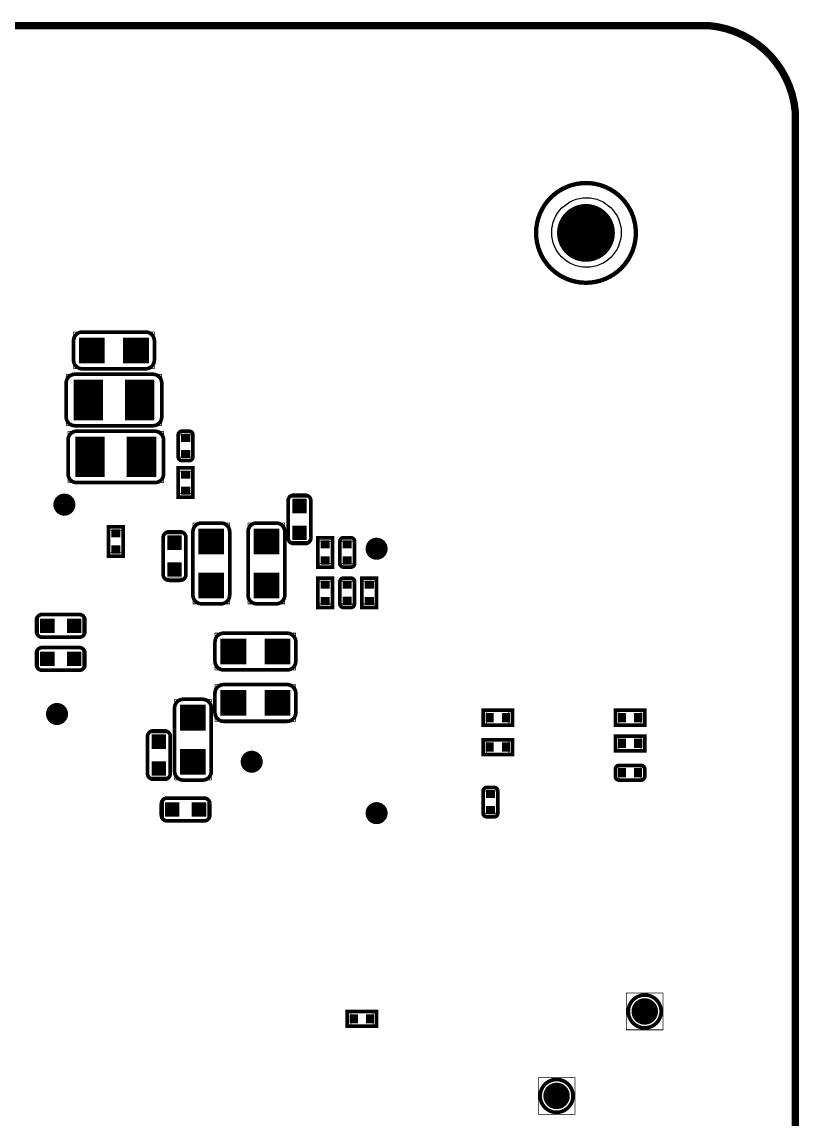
# Model space of a CAD drawing. Extents: x 57 to 160, y 60 to 134.
# Drawn here: x 133.15 to 160.02, y 96.48 to 134.42 of the extents above; entities that cross this region are included whole.
import ezdxf

# ---------------------------------------------------------------- set-up
doc = ezdxf.new("R2010")
doc.units = 0
doc.linetypes.add('KEEPOUT_10010100$0', pattern=[2, 1, 1])
for name, color, linetype in [('BOARD_OUTLINE_00', 255, 'CONTINUOUS'), ('DRIL_PLTE_THRU_01', 3, 'CONTINUOUS'), ('DRIL_PLTE_THRU_02', 253, 'CONTINUOUS'), ('DRIL_PLTE_THRU_03', 4, 'CONTINUOUS'), ('DRIL_PLTE_THRU_04', 253, 'CONTINUOUS'), ('DRIL_PLTE_THRU_05', 210, 'CONTINUOUS'), ('DRIL_PLTE_THRU_06', 253, 'CONTINUOUS'), ('DRIL_PLTE_THRU_07', 57, 'CONTINUOUS'), ('DRIL_PLTE_THRU_08', 231, 'CONTINUOUS'), ('DRIL_PLTE_THRU_09', 253, 'CONTINUOUS'), ('DRIL_PLTE_THRU_10', 112, 'CONTINUOUS'), ('DRIL_PLTE_THRU_11', 216, 'CONTINUOUS'), ('DRIL_PLTE_THRU_12', 5, 'CONTINUOUS'), ('KEEPOUT_01', 43, 'CONTINUOUS'), ('PADS_BOT', 5, 'CONTINUOUS'), ('PADS_INNER', 3, 'CONTINUOUS'), ('PADS_TOP', 3, 'CONTINUOUS'), ('PADS_XR_121', 43, 'CONTINUOUS'), ('PADS_XR_122', 4, 'CONTINUOUS'), ('PADS_XR_123', 4, 'CONTINUOUS'), ('PADS_XR_128', 5, 'CONTINUOUS'), ('PART_BOT_2DLINE_01', 56, 'CONTINUOUS'), ('PART_BOT_2DLINE_116', 56, 'CONTINUOUS'), ('PART_BOT_2DLINE_117', 56, 'CONTINUOUS'), ('PART_BOT_2DLINE_118', 56, 'CONTINUOUS'), ('PART_BOT_2DLINE_119', 56, 'CONTINUOUS'), ('PART_BOT_2DLINE_120', 56, 'CONTINUOUS'), ('PART_BOT_2DLINE_126', 56, 'CONTINUOUS'), ('PART_BOT_COPPER_121', 56, 'CONTINUOUS'), ('PART_BOT_CUTOUT_01', 56, 'CONTINUOUS')]:
    doc.layers.add(name, color=color, linetype=linetype)

# ---------------------------------------------------------------- blocks, each defined once
blk = doc.blocks.new('SMOOTH_0$254')
at = {"const_width": 0.127}
blk.add_lwpolyline([(-0.0635, 0, 1), (0.0635, 0, 1)], format="xyb", close=True, dxfattribs=at)
blk = doc.blocks.new('BOARD_62')
at = {"layer": 'BOARD_OUTLINE_00', "const_width": 0.254}
blk.add_lwpolyline([(-3, 71.247506, -0.396432827), (0, 74.247506), (94.190152, 74.247506, -0.365948033), (97.190152, 71.247506), (97.190152, 3, -0.372393427), (94.190152, 0), (0, 0, -0.406057892), (-3, 3)], format="xyb", close=True, dxfattribs=at)
at = {"layer": 'BOARD_OUTLINE_00'}
for p in [(94.190152, 74.247506), (97.190152, 71.247506)]:
    blk.add_blockref('SMOOTH_0$254', p, dxfattribs=at)
blk = doc.blocks.new('SMOOTH_0$127')
at = {"const_width": 0.0635}
blk.add_lwpolyline([(-0.03175, 0, 1), (0.03175, 0, 1)], format="xyb", close=True, dxfattribs=at)
blk = doc.blocks.new('SMOOTH_0$0254')
at = {"const_width": 0.0127}
blk.add_lwpolyline([(-0.00635, 0, 1), (0.00635, 0, 1)], format="xyb", close=True, dxfattribs=at)
blk = doc.blocks.new('PART_BODY_BOT_2')
at = {"layer": 'PART_BOT_2DLINE_01', "const_width": 0.127}
blk.add_lwpolyline([(-0.508, -0.127, 0.414214), (-0.381, -0.254), (0.381, -0.254, 0.414214), (0.508, -0.127), (0.508, 0.127, 0.414214), (0.381, 0.254), (-0.381, 0.254, 0.414214), (-0.508, 0.127)], format="xyb", close=True, dxfattribs=at)
at = {"layer": 'PART_BOT_2DLINE_116', "const_width": 0.0254}
blk.add_lwpolyline([(-0.381, 0.254), (-0.381, -0.254), (0.381, -0.254), (0.381, 0.254)], close=True, dxfattribs=at)
at = {"layer": 'PART_BOT_2DLINE_117', "const_width": 0.0254}
blk.add_lwpolyline([(-0.381, 0.254), (-0.381, -0.254), (0.381, -0.254), (0.381, 0.254)], close=True, dxfattribs=at)
at = {"layer": 'PART_BOT_2DLINE_01'}
for p in [(-0.508, -0.127), (-0.381, -0.254)]:
    blk.add_blockref('SMOOTH_0$127', p, dxfattribs=at)
at = {"layer": 'PART_BOT_2DLINE_116'}
for p in [(-0.381, 0.254), (0.381, 0.254), (-0.381, -0.254), (0.381, -0.254)]:
    blk.add_blockref('SMOOTH_0$0254', p, dxfattribs=at)
at = {"layer": 'PART_BOT_2DLINE_117'}
for p in [(-0.381, 0.254), (0.381, 0.254), (-0.381, -0.254), (0.381, -0.254)]:
    blk.add_blockref('SMOOTH_0$0254', p, dxfattribs=at)
blk = doc.blocks.new('DRIL_HOLE_0')
blk.add_lwpolyline([(0, 0, 1), (0, 0, 1)], format="xyb", close=True)
blk = doc.blocks.new('PAD_0')
blk.add_lwpolyline([(0, 0, 1), (0, 0, 1)], format="xyb", close=True)
blk = doc.blocks.new('PAD_1')
at = {"const_width": 0.2794}
blk.add_lwpolyline([(-0.15875, 0), (0.15875, 0)], dxfattribs=at)
blk = doc.blocks.new('STK_BOT_90')
at = {"layer": 'DRIL_PLTE_THRU_01'}
blk.add_blockref('DRIL_HOLE_0', (0, 0), dxfattribs=at)
at = {"layer": 'DRIL_PLTE_THRU_02'}
blk.add_blockref('DRIL_HOLE_0', (0, 0), dxfattribs=at)
at = {"layer": 'DRIL_PLTE_THRU_03'}
blk.add_blockref('DRIL_HOLE_0', (0, 0), dxfattribs=at)
at = {"layer": 'DRIL_PLTE_THRU_04'}
blk.add_blockref('DRIL_HOLE_0', (0, 0), dxfattribs=at)
at = {"layer": 'DRIL_PLTE_THRU_05'}
blk.add_blockref('DRIL_HOLE_0', (0, 0), dxfattribs=at)
at = {"layer": 'DRIL_PLTE_THRU_06'}
blk.add_blockref('DRIL_HOLE_0', (0, 0), dxfattribs=at)
at = {"layer": 'DRIL_PLTE_THRU_07'}
blk.add_blockref('DRIL_HOLE_0', (0, 0), dxfattribs=at)
at = {"layer": 'DRIL_PLTE_THRU_08'}
blk.add_blockref('DRIL_HOLE_0', (0, 0), dxfattribs=at)
at = {"layer": 'DRIL_PLTE_THRU_09'}
blk.add_blockref('DRIL_HOLE_0', (0, 0), dxfattribs=at)
at = {"layer": 'DRIL_PLTE_THRU_10'}
blk.add_blockref('DRIL_HOLE_0', (0, 0), dxfattribs=at)
at = {"layer": 'DRIL_PLTE_THRU_11'}
blk.add_blockref('DRIL_HOLE_0', (0, 0), dxfattribs=at)
at = {"layer": 'DRIL_PLTE_THRU_12'}
blk.add_blockref('DRIL_HOLE_0', (0, 0), dxfattribs=at)
at = {"layer": 'PADS_BOT', "rotation": 90}
blk.add_blockref('PAD_1', (0, 0), dxfattribs=at)
at = {"layer": 'PADS_INNER'}
blk.add_blockref('PAD_0', (0, 0), dxfattribs=at)
at = {"layer": 'PADS_TOP'}
blk.add_blockref('PAD_0', (0, 0), dxfattribs=at)
blk = doc.blocks.new('SYM_BOT_5')
for name, p in [('PART_BODY_BOT_2', (0, 0)), ('STK_BOT_90', (-0.279, 0)), ('STK_BOT_90', (0.279, 0))]:
    blk.add_blockref(name, p)
blk = doc.blocks.new('PART_BOT_0')
blk.add_blockref('SYM_BOT_5', (0, 0))
blk = doc.blocks.new('PART_BOT_111')
blk.add_blockref('SYM_BOT_5', (0, 0))
blk = doc.blocks.new('PART_BODY_BOT_4')
at = {"layer": 'PART_BOT_2DLINE_01', "const_width": 0.127}
blk.add_lwpolyline([(-0.839, -0.195, 0.414214), (-0.639, -0.394), (0.639, -0.394, 0.414214), (0.839, -0.195), (0.839, 0.195, 0.414214), (0.639, 0.394), (-0.639, 0.394, 0.414214), (-0.839, 0.195)], format="xyb", close=True, dxfattribs=at)
at = {"layer": 'PART_BOT_2DLINE_116', "const_width": 0.0254}
blk.add_lwpolyline([(0.762, 0.381), (-0.762, 0.381), (-0.762, -0.381), (0.762, -0.381)], close=True, dxfattribs=at)
at = {"layer": 'PART_BOT_2DLINE_117', "const_width": 0.0254}
blk.add_lwpolyline([(0.762, 0.381), (-0.762, 0.381), (-0.762, -0.381), (0.762, -0.381)], close=True, dxfattribs=at)
at = {"layer": 'PART_BOT_2DLINE_01'}
for p in [(-0.839, -0.195), (-0.639, -0.394)]:
    blk.add_blockref('SMOOTH_0$127', p, dxfattribs=at)
at = {"layer": 'PART_BOT_2DLINE_116'}
for p in [(-0.762, 0.381), (0.762, 0.381), (-0.762, -0.381), (0.762, -0.381)]:
    blk.add_blockref('SMOOTH_0$0254', p, dxfattribs=at)
at = {"layer": 'PART_BOT_2DLINE_117'}
for p in [(-0.762, 0.381), (0.762, 0.381), (-0.762, -0.381), (0.762, -0.381)]:
    blk.add_blockref('SMOOTH_0$0254', p, dxfattribs=at)
blk = doc.blocks.new('PAD_3')
at = {"const_width": 0.5}
blk.add_lwpolyline([(-0.25, 0), (0.25, 0)], dxfattribs=at)
blk = doc.blocks.new('STK_BOT_92')
at = {"layer": 'DRIL_PLTE_THRU_01'}
blk.add_blockref('DRIL_HOLE_0', (0, 0), dxfattribs=at)
at = {"layer": 'DRIL_PLTE_THRU_02'}
blk.add_blockref('DRIL_HOLE_0', (0, 0), dxfattribs=at)
at = {"layer": 'DRIL_PLTE_THRU_03'}
blk.add_blockref('DRIL_HOLE_0', (0, 0), dxfattribs=at)
at = {"layer": 'DRIL_PLTE_THRU_04'}
blk.add_blockref('DRIL_HOLE_0', (0, 0), dxfattribs=at)
at = {"layer": 'DRIL_PLTE_THRU_05'}
blk.add_blockref('DRIL_HOLE_0', (0, 0), dxfattribs=at)
at = {"layer": 'DRIL_PLTE_THRU_06'}
blk.add_blockref('DRIL_HOLE_0', (0, 0), dxfattribs=at)
at = {"layer": 'DRIL_PLTE_THRU_07'}
blk.add_blockref('DRIL_HOLE_0', (0, 0), dxfattribs=at)
at = {"layer": 'DRIL_PLTE_THRU_08'}
blk.add_blockref('DRIL_HOLE_0', (0, 0), dxfattribs=at)
at = {"layer": 'DRIL_PLTE_THRU_09'}
blk.add_blockref('DRIL_HOLE_0', (0, 0), dxfattribs=at)
at = {"layer": 'DRIL_PLTE_THRU_10'}
blk.add_blockref('DRIL_HOLE_0', (0, 0), dxfattribs=at)
at = {"layer": 'DRIL_PLTE_THRU_11'}
blk.add_blockref('DRIL_HOLE_0', (0, 0), dxfattribs=at)
at = {"layer": 'DRIL_PLTE_THRU_12'}
blk.add_blockref('DRIL_HOLE_0', (0, 0), dxfattribs=at)
at = {"layer": 'PADS_BOT', "rotation": 90}
blk.add_blockref('PAD_3', (0, 0), dxfattribs=at)
at = {"layer": 'PADS_INNER'}
blk.add_blockref('PAD_0', (0, 0), dxfattribs=at)
at = {"layer": 'PADS_TOP'}
blk.add_blockref('PAD_0', (0, 0), dxfattribs=at)
blk = doc.blocks.new('SYM_BOT_7')
for name, p in [('PART_BODY_BOT_4', (0, 0)), ('STK_BOT_92', (-0.463, 0)), ('STK_BOT_92', (0.463, 0))]:
    blk.add_blockref(name, p)
blk = doc.blocks.new('PART_BOT_135')
blk.add_blockref('SYM_BOT_7', (0, 0))
blk = doc.blocks.new('PART_BODY_BOT_6')
at = {"layer": 'PART_BOT_2DLINE_01', "const_width": 0.127}
blk.add_lwpolyline([(1.397, 0.335, 0.414214), (1.097, 0.635), (-1.097, 0.635, 0.414214), (-1.397, 0.335), (-1.397, -0.335, 0.414214), (-1.097, -0.635), (1.097, -0.635, 0.414214), (1.397, -0.335)], format="xyb", close=True, dxfattribs=at)
at = {"layer": 'PART_BOT_2DLINE_118', "const_width": 0.0254}
blk.add_lwpolyline([(1.397, -0.635), (-1.397, -0.635), (-1.397, 0.635), (1.397, 0.635)], close=True, dxfattribs=at)
at = {"layer": 'PART_BOT_2DLINE_119', "const_width": 0.0254}
blk.add_lwpolyline([(1.397, -0.635), (-1.397, -0.635), (-1.397, 0.635), (1.397, 0.635)], close=True, dxfattribs=at)
at = {"layer": 'PART_BOT_2DLINE_01'}
for p in [(1.097, 0.635), (1.397, 0.335)]:
    blk.add_blockref('SMOOTH_0$127', p, dxfattribs=at)
at = {"layer": 'PART_BOT_2DLINE_118'}
for p in [(-1.397, 0.635), (1.397, 0.635), (-1.397, -0.635), (1.397, -0.635)]:
    blk.add_blockref('SMOOTH_0$0254', p, dxfattribs=at)
at = {"layer": 'PART_BOT_2DLINE_119'}
for p in [(-1.397, 0.635), (1.397, 0.635), (-1.397, -0.635), (1.397, -0.635)]:
    blk.add_blockref('SMOOTH_0$0254', p, dxfattribs=at)
blk = doc.blocks.new('PAD_2')
at = {"const_width": 0.889}
blk.add_lwpolyline([(-0.4445, 0), (0.4445, 0)], dxfattribs=at)
blk = doc.blocks.new('STK_BOT_94')
at = {"layer": 'DRIL_PLTE_THRU_01'}
blk.add_blockref('DRIL_HOLE_0', (0, 0), dxfattribs=at)
at = {"layer": 'DRIL_PLTE_THRU_02'}
blk.add_blockref('DRIL_HOLE_0', (0, 0), dxfattribs=at)
at = {"layer": 'DRIL_PLTE_THRU_03'}
blk.add_blockref('DRIL_HOLE_0', (0, 0), dxfattribs=at)
at = {"layer": 'DRIL_PLTE_THRU_04'}
blk.add_blockref('DRIL_HOLE_0', (0, 0), dxfattribs=at)
at = {"layer": 'DRIL_PLTE_THRU_05'}
blk.add_blockref('DRIL_HOLE_0', (0, 0), dxfattribs=at)
at = {"layer": 'DRIL_PLTE_THRU_06'}
blk.add_blockref('DRIL_HOLE_0', (0, 0), dxfattribs=at)
at = {"layer": 'DRIL_PLTE_THRU_07'}
blk.add_blockref('DRIL_HOLE_0', (0, 0), dxfattribs=at)
at = {"layer": 'DRIL_PLTE_THRU_08'}
blk.add_blockref('DRIL_HOLE_0', (0, 0), dxfattribs=at)
at = {"layer": 'DRIL_PLTE_THRU_09'}
blk.add_blockref('DRIL_HOLE_0', (0, 0), dxfattribs=at)
at = {"layer": 'DRIL_PLTE_THRU_10'}
blk.add_blockref('DRIL_HOLE_0', (0, 0), dxfattribs=at)
at = {"layer": 'DRIL_PLTE_THRU_11'}
blk.add_blockref('DRIL_HOLE_0', (0, 0), dxfattribs=at)
at = {"layer": 'DRIL_PLTE_THRU_12'}
blk.add_blockref('DRIL_HOLE_0', (0, 0), dxfattribs=at)
at = {"layer": 'PADS_BOT', "rotation": 90}
blk.add_blockref('PAD_2', (0, 0), dxfattribs=at)
at = {"layer": 'PADS_INNER'}
blk.add_blockref('PAD_0', (0, 0), dxfattribs=at)
at = {"layer": 'PADS_TOP'}
blk.add_blockref('PAD_0', (0, 0), dxfattribs=at)
blk = doc.blocks.new('SYM_BOT_9')
for name, p in [('STK_BOT_94', (-0.762, 0)), ('STK_BOT_94', (0.762, 0)), ('PART_BODY_BOT_6', (0, 0))]:
    blk.add_blockref(name, p)
blk = doc.blocks.new('PART_BOT_162')
blk.add_blockref('SYM_BOT_9', (0, 0))
blk = doc.blocks.new('PART_BOT_164')
blk.add_blockref('SYM_BOT_5', (0, 0))
blk = doc.blocks.new('PART_BOT_182')
blk.add_blockref('SYM_BOT_9', (0, 0))
blk = doc.blocks.new('PART_BOT_183')
blk.add_blockref('SYM_BOT_9', (0, 0))
blk = doc.blocks.new('PART_BOT_184')
blk.add_blockref('SYM_BOT_5', (0, 0))
blk = doc.blocks.new('PART_BODY_BOT_9')
at = {"layer": 'PART_BOT_2DLINE_01', "const_width": 0.127}
blk.add_lwpolyline([(1.651, 0.589, 0.414214), (1.351, 0.889), (-1.351, 0.889, 0.414214), (-1.651, 0.589), (-1.651, -0.589, 0.414214), (-1.351, -0.889), (1.351, -0.889, 0.414214), (1.651, -0.589)], format="xyb", close=True, dxfattribs=at)
at = {"layer": 'PART_BOT_2DLINE_118', "const_width": 0.0254}
blk.add_lwpolyline([(1.651, 0.889), (1.651, -0.889), (-1.651, -0.889), (-1.651, 0.889)], close=True, dxfattribs=at)
at = {"layer": 'PART_BOT_2DLINE_119', "const_width": 0.0254}
blk.add_lwpolyline([(1.651, 0.889), (1.651, -0.889), (-1.651, -0.889), (-1.651, 0.889)], close=True, dxfattribs=at)
at = {"layer": 'PART_BOT_2DLINE_01'}
for p in [(1.351, 0.889), (1.651, 0.589)]:
    blk.add_blockref('SMOOTH_0$127', p, dxfattribs=at)
at = {"layer": 'PART_BOT_2DLINE_118'}
for p in [(-1.651, 0.889), (1.651, 0.889), (-1.651, -0.889), (1.651, -0.889)]:
    blk.add_blockref('SMOOTH_0$0254', p, dxfattribs=at)
at = {"layer": 'PART_BOT_2DLINE_119'}
for p in [(-1.651, 0.889), (1.651, 0.889), (-1.651, -0.889), (1.651, -0.889)]:
    blk.add_blockref('SMOOTH_0$0254', p, dxfattribs=at)
blk = doc.blocks.new('PAD_4')
at = {"const_width": 1.016}
blk.add_lwpolyline([(-0.6985, 0), (0.6985, 0)], dxfattribs=at)
blk = doc.blocks.new('STK_BOT_97')
at = {"layer": 'DRIL_PLTE_THRU_01'}
blk.add_blockref('DRIL_HOLE_0', (0, 0), dxfattribs=at)
at = {"layer": 'DRIL_PLTE_THRU_02'}
blk.add_blockref('DRIL_HOLE_0', (0, 0), dxfattribs=at)
at = {"layer": 'DRIL_PLTE_THRU_03'}
blk.add_blockref('DRIL_HOLE_0', (0, 0), dxfattribs=at)
at = {"layer": 'DRIL_PLTE_THRU_04'}
blk.add_blockref('DRIL_HOLE_0', (0, 0), dxfattribs=at)
at = {"layer": 'DRIL_PLTE_THRU_05'}
blk.add_blockref('DRIL_HOLE_0', (0, 0), dxfattribs=at)
at = {"layer": 'DRIL_PLTE_THRU_06'}
blk.add_blockref('DRIL_HOLE_0', (0, 0), dxfattribs=at)
at = {"layer": 'DRIL_PLTE_THRU_07'}
blk.add_blockref('DRIL_HOLE_0', (0, 0), dxfattribs=at)
at = {"layer": 'DRIL_PLTE_THRU_08'}
blk.add_blockref('DRIL_HOLE_0', (0, 0), dxfattribs=at)
at = {"layer": 'DRIL_PLTE_THRU_09'}
blk.add_blockref('DRIL_HOLE_0', (0, 0), dxfattribs=at)
at = {"layer": 'DRIL_PLTE_THRU_10'}
blk.add_blockref('DRIL_HOLE_0', (0, 0), dxfattribs=at)
at = {"layer": 'DRIL_PLTE_THRU_11'}
blk.add_blockref('DRIL_HOLE_0', (0, 0), dxfattribs=at)
at = {"layer": 'DRIL_PLTE_THRU_12'}
blk.add_blockref('DRIL_HOLE_0', (0, 0), dxfattribs=at)
at = {"layer": 'PADS_BOT', "rotation": 90}
blk.add_blockref('PAD_4', (0, 0), dxfattribs=at)
at = {"layer": 'PADS_INNER'}
blk.add_blockref('PAD_0', (0, 0), dxfattribs=at)
at = {"layer": 'PADS_TOP'}
blk.add_blockref('PAD_0', (0, 0), dxfattribs=at)
blk = doc.blocks.new('SYM_BOT_12')
for name, p in [('STK_BOT_97', (-0.889, 0)), ('STK_BOT_97', (0.889, 0)), ('PART_BODY_BOT_9', (0, 0))]:
    blk.add_blockref(name, p)
blk = doc.blocks.new('PART_BOT_185')
blk.add_blockref('SYM_BOT_12', (0, 0))
blk = doc.blocks.new('PART_BOT_186')
blk.add_blockref('SYM_BOT_12', (0, 0))
blk = doc.blocks.new('PART_BOT_187')
blk.add_blockref('SYM_BOT_9', (0, 0))
blk = doc.blocks.new('PART_BOT_188')
blk.add_blockref('SYM_BOT_7', (0, 0))
blk = doc.blocks.new('PART_BOT_189')
blk.add_blockref('SYM_BOT_7', (0, 0))
blk = doc.blocks.new('PART_BOT_190')
blk.add_blockref('SYM_BOT_9', (0, 0))
blk = doc.blocks.new('PART_BOT_191')
blk.add_blockref('SYM_BOT_9', (0, 0))
blk = doc.blocks.new('PART_BOT_194')
blk.add_blockref('SYM_BOT_7', (0, 0))
blk = doc.blocks.new('PART_BOT_198')
blk.add_blockref('SYM_BOT_5', (0, 0))
blk = doc.blocks.new('PART_BOT_199')
blk.add_blockref('SYM_BOT_7', (0, 0))
blk = doc.blocks.new('PART_BOT_203')
blk.add_blockref('SYM_BOT_7', (0, 0))
blk = doc.blocks.new('PART_BODY_BOT_15')
at = {"layer": 'PART_BOT_2DLINE_120', "const_width": 0.0254}
blk.add_lwpolyline([(-0.635, -0.635), (0.635, -0.635), (0.635, 0.635), (-0.635, 0.635)], close=True, dxfattribs=at)
at = {"layer": 'PART_BOT_2DLINE_126', "const_width": 0.127}
blk.add_lwpolyline([(-0.567944, 0, 1), (0.567944, 0, 1)], format="xyb", close=True, dxfattribs=at)
at = {"layer": 'PART_BOT_2DLINE_120'}
for p in [(-0.635, 0.635), (0.635, 0.635), (-0.635, -0.635), (0.635, -0.635)]:
    blk.add_blockref('SMOOTH_0$0254', p, dxfattribs=at)
blk = doc.blocks.new('PAD_7')
at = {"const_width": 0.4572}
blk.add_lwpolyline([(0, -0.2286, 1), (0, 0.2286, 1)], format="xyb", close=True, dxfattribs=at)
blk = doc.blocks.new('PAD_8')
at = {"const_width": 0.4064}
blk.add_lwpolyline([(0, -0.2032, 1), (0, 0.2032, 1)], format="xyb", close=True, dxfattribs=at)
blk = doc.blocks.new('STK_BOT_107')
at = {"layer": 'DRIL_PLTE_THRU_01'}
blk.add_blockref('DRIL_HOLE_0', (0, 0), dxfattribs=at)
at = {"layer": 'DRIL_PLTE_THRU_02'}
blk.add_blockref('DRIL_HOLE_0', (0, 0), dxfattribs=at)
at = {"layer": 'DRIL_PLTE_THRU_03'}
blk.add_blockref('DRIL_HOLE_0', (0, 0), dxfattribs=at)
at = {"layer": 'DRIL_PLTE_THRU_04'}
blk.add_blockref('DRIL_HOLE_0', (0, 0), dxfattribs=at)
at = {"layer": 'DRIL_PLTE_THRU_05'}
blk.add_blockref('DRIL_HOLE_0', (0, 0), dxfattribs=at)
at = {"layer": 'DRIL_PLTE_THRU_06'}
blk.add_blockref('DRIL_HOLE_0', (0, 0), dxfattribs=at)
at = {"layer": 'DRIL_PLTE_THRU_07'}
blk.add_blockref('DRIL_HOLE_0', (0, 0), dxfattribs=at)
at = {"layer": 'DRIL_PLTE_THRU_08'}
blk.add_blockref('DRIL_HOLE_0', (0, 0), dxfattribs=at)
at = {"layer": 'DRIL_PLTE_THRU_09'}
blk.add_blockref('DRIL_HOLE_0', (0, 0), dxfattribs=at)
at = {"layer": 'DRIL_PLTE_THRU_10'}
blk.add_blockref('DRIL_HOLE_0', (0, 0), dxfattribs=at)
at = {"layer": 'DRIL_PLTE_THRU_11'}
blk.add_blockref('DRIL_HOLE_0', (0, 0), dxfattribs=at)
at = {"layer": 'DRIL_PLTE_THRU_12'}
blk.add_blockref('DRIL_HOLE_0', (0, 0), dxfattribs=at)
at = {"layer": 'PADS_BOT'}
blk.add_blockref('PAD_8', (0, 0), dxfattribs=at)
at = {"layer": 'PADS_INNER'}
blk.add_blockref('PAD_0', (0, 0), dxfattribs=at)
at = {"layer": 'PADS_TOP'}
blk.add_blockref('PAD_0', (0, 0), dxfattribs=at)
at = {"layer": 'PADS_XR_121'}
blk.add_blockref('PAD_7', (0, 0), dxfattribs=at)
at = {"layer": 'PADS_XR_122'}
blk.add_blockref('PAD_0', (0, 0), dxfattribs=at)
at = {"layer": 'PADS_XR_123'}
blk.add_blockref('PAD_8', (0, 0), dxfattribs=at)
at = {"layer": 'PADS_XR_128'}
blk.add_blockref('PAD_0', (0, 0), dxfattribs=at)
blk = doc.blocks.new('SYM_BOT_18')
for name in ['PART_BODY_BOT_15', 'STK_BOT_107']:
    blk.add_blockref(name, (0, 0))
blk = doc.blocks.new('PART_BOT_321')
blk.add_blockref('SYM_BOT_18', (0, 0))
blk = doc.blocks.new('PART_BOT_347')
blk.add_blockref('SYM_BOT_18', (0, 0))
blk = doc.blocks.new('PART_BODY_BOT_30')
at = {"layer": 'KEEPOUT_01', "linetype": 'KEEPOUT_10010100$0'}
blk.add_lwpolyline([(-1.219, 0.013, 1), (1.185, 0.013, 1)], format="xyb", close=True, dxfattribs=at)
at = {"layer": 'PART_BOT_COPPER_121', "const_width": 1}
blk.add_lwpolyline([(0.5, 0, 1), (-0.5, 0, 1)], format="xyb", close=True, dxfattribs=at)
at = {"layer": 'PART_BOT_CUTOUT_01', "const_width": 0.15}
blk.add_lwpolyline([(1.725, 0, 1), (-1.725, 0, 1)], format="xyb", close=True, dxfattribs=at)
blk = doc.blocks.new('PAD_9')
at = {"const_width": 1}
blk.add_lwpolyline([(0, -0.5, 1), (0, 0.5, 1)], format="xyb", close=True, dxfattribs=at)
blk = doc.blocks.new('PAD_10')
at = {"const_width": 0.5}
blk.add_lwpolyline([(0, -0.25, 1), (0, 0.25, 1)], format="xyb", close=True, dxfattribs=at)
blk = doc.blocks.new('STK_BOT_410')
at = {"layer": 'DRIL_PLTE_THRU_01'}
blk.add_blockref('DRIL_HOLE_0', (0, 0), dxfattribs=at)
at = {"layer": 'DRIL_PLTE_THRU_02'}
blk.add_blockref('DRIL_HOLE_0', (0, 0), dxfattribs=at)
at = {"layer": 'DRIL_PLTE_THRU_03'}
blk.add_blockref('DRIL_HOLE_0', (0, 0), dxfattribs=at)
at = {"layer": 'DRIL_PLTE_THRU_04'}
blk.add_blockref('DRIL_HOLE_0', (0, 0), dxfattribs=at)
at = {"layer": 'DRIL_PLTE_THRU_05'}
blk.add_blockref('DRIL_HOLE_0', (0, 0), dxfattribs=at)
at = {"layer": 'DRIL_PLTE_THRU_06'}
blk.add_blockref('DRIL_HOLE_0', (0, 0), dxfattribs=at)
at = {"layer": 'DRIL_PLTE_THRU_07'}
blk.add_blockref('DRIL_HOLE_0', (0, 0), dxfattribs=at)
at = {"layer": 'DRIL_PLTE_THRU_08'}
blk.add_blockref('DRIL_HOLE_0', (0, 0), dxfattribs=at)
at = {"layer": 'DRIL_PLTE_THRU_09'}
blk.add_blockref('DRIL_HOLE_0', (0, 0), dxfattribs=at)
at = {"layer": 'DRIL_PLTE_THRU_10'}
blk.add_blockref('DRIL_HOLE_0', (0, 0), dxfattribs=at)
at = {"layer": 'DRIL_PLTE_THRU_11'}
blk.add_blockref('DRIL_HOLE_0', (0, 0), dxfattribs=at)
at = {"layer": 'DRIL_PLTE_THRU_12'}
blk.add_blockref('DRIL_HOLE_0', (0, 0), dxfattribs=at)
at = {"layer": 'PADS_BOT'}
blk.add_blockref('PAD_10', (0, 0), dxfattribs=at)
at = {"layer": 'PADS_INNER'}
blk.add_blockref('PAD_0', (0, 0), dxfattribs=at)
at = {"layer": 'PADS_TOP'}
blk.add_blockref('PAD_0', (0, 0), dxfattribs=at)
at = {"layer": 'PADS_XR_121'}
blk.add_blockref('PAD_9', (0, 0), dxfattribs=at)
blk = doc.blocks.new('SYM_BOT_33')
for name in ['PART_BODY_BOT_30', 'STK_BOT_410']:
    blk.add_blockref(name, (0, 0))
blk = doc.blocks.new('PART_BOT_354')
blk.add_blockref('SYM_BOT_33', (0, 0))
blk = doc.blocks.new('PART_BODY_BOT_36')
at = {"layer": 'PART_BOT_2DLINE_01', "const_width": 0.127}
blk.add_lwpolyline([(-0.508, 0.254), (0.508, 0.254), (0.508, -0.254), (-0.508, -0.254)], close=True, dxfattribs=at)
at = {"layer": 'PART_BOT_2DLINE_118', "const_width": 0.0254}
blk.add_lwpolyline([(-0.381, 0.254), (0.381, 0.254), (0.381, -0.254), (-0.381, -0.254)], close=True, dxfattribs=at)
at = {"layer": 'PART_BOT_2DLINE_119', "const_width": 0.0254}
blk.add_lwpolyline([(-0.381, 0.254), (0.381, 0.254), (0.381, -0.254), (-0.381, -0.254)], close=True, dxfattribs=at)
at = {"layer": 'PART_BOT_2DLINE_01'}
for p in [(-0.508, 0.254), (0.508, 0.254), (-0.508, -0.254), (0.508, -0.254)]:
    blk.add_blockref('SMOOTH_0$127', p, dxfattribs=at)
at = {"layer": 'PART_BOT_2DLINE_118'}
for p in [(-0.381, 0.254), (0.381, 0.254), (-0.381, -0.254), (0.381, -0.254)]:
    blk.add_blockref('SMOOTH_0$0254', p, dxfattribs=at)
at = {"layer": 'PART_BOT_2DLINE_119'}
for p in [(-0.381, 0.254), (0.381, 0.254), (-0.381, -0.254), (0.381, -0.254)]:
    blk.add_blockref('SMOOTH_0$0254', p, dxfattribs=at)
blk = doc.blocks.new('SYM_BOT_39')
for name, p in [('PART_BODY_BOT_36', (0, 0)), ('STK_BOT_90', (-0.2794, 0)), ('STK_BOT_90', (0.2794, 0))]:
    blk.add_blockref(name, p)
blk = doc.blocks.new('PART_BOT_394')
blk.add_blockref('SYM_BOT_39', (0, 0))
blk = doc.blocks.new('PART_BOT_395')
blk.add_blockref('SYM_BOT_39', (0, 0))
blk = doc.blocks.new('PART_BOT_396')
blk.add_blockref('SYM_BOT_39', (0, 0))
blk = doc.blocks.new('PART_BOT_399')
blk.add_blockref('SYM_BOT_39', (0, 0))
blk = doc.blocks.new('PART_BOT_430')
blk.add_blockref('SYM_BOT_39', (0, 0))
blk = doc.blocks.new('PART_BOT_458')
blk.add_blockref('SYM_BOT_39', (0, 0))
blk = doc.blocks.new('PART_BOT_462')
blk.add_blockref('SYM_BOT_39', (0, 0))
blk = doc.blocks.new('PART_BOT_463')
blk.add_blockref('SYM_BOT_39', (0, 0))
blk = doc.blocks.new('PART_BOT_467')
blk.add_blockref('SYM_BOT_39', (0, 0))
blk = doc.blocks.new('PART_BOT_553')
blk.add_blockref('SYM_BOT_39', (0, 0))
blk = doc.blocks.new('PAD_12')
at = {"const_width": 0.381}
blk.add_lwpolyline([(0, -0.1905, 1), (0, 0.1905, 1)], format="xyb", close=True, dxfattribs=at)
blk = doc.blocks.new('STK_BOT_164')
at = {"layer": 'DRIL_PLTE_THRU_01'}
blk.add_blockref('DRIL_HOLE_0', (0, 0), dxfattribs=at)
at = {"layer": 'DRIL_PLTE_THRU_02'}
blk.add_blockref('DRIL_HOLE_0', (0, 0), dxfattribs=at)
at = {"layer": 'DRIL_PLTE_THRU_03'}
blk.add_blockref('DRIL_HOLE_0', (0, 0), dxfattribs=at)
at = {"layer": 'DRIL_PLTE_THRU_04'}
blk.add_blockref('DRIL_HOLE_0', (0, 0), dxfattribs=at)
at = {"layer": 'DRIL_PLTE_THRU_05'}
blk.add_blockref('DRIL_HOLE_0', (0, 0), dxfattribs=at)
at = {"layer": 'DRIL_PLTE_THRU_06'}
blk.add_blockref('DRIL_HOLE_0', (0, 0), dxfattribs=at)
at = {"layer": 'DRIL_PLTE_THRU_07'}
blk.add_blockref('DRIL_HOLE_0', (0, 0), dxfattribs=at)
at = {"layer": 'DRIL_PLTE_THRU_08'}
blk.add_blockref('DRIL_HOLE_0', (0, 0), dxfattribs=at)
at = {"layer": 'DRIL_PLTE_THRU_09'}
blk.add_blockref('DRIL_HOLE_0', (0, 0), dxfattribs=at)
at = {"layer": 'DRIL_PLTE_THRU_10'}
blk.add_blockref('DRIL_HOLE_0', (0, 0), dxfattribs=at)
at = {"layer": 'DRIL_PLTE_THRU_11'}
blk.add_blockref('DRIL_HOLE_0', (0, 0), dxfattribs=at)
at = {"layer": 'DRIL_PLTE_THRU_12'}
blk.add_blockref('DRIL_HOLE_0', (0, 0), dxfattribs=at)
at = {"layer": 'PADS_BOT', "rotation": 90}
blk.add_blockref('PAD_12', (0, 0), dxfattribs=at)
at = {"layer": 'PADS_INNER'}
blk.add_blockref('PAD_0', (0, 0), dxfattribs=at)
at = {"layer": 'PADS_TOP'}
blk.add_blockref('PAD_0', (0, 0), dxfattribs=at)
blk = doc.blocks.new('SYM_BOT_47')
blk.add_blockref('STK_BOT_164', (0, 0))
blk = doc.blocks.new('PART_BOT_574')
blk.add_blockref('SYM_BOT_47', (0, 0))
blk = doc.blocks.new('PART_BOT_575')
blk.add_blockref('SYM_BOT_47', (0, 0))
blk = doc.blocks.new('PART_BOT_576')
blk.add_blockref('SYM_BOT_47', (0, 0))
blk = doc.blocks.new('PART_BOT_664')
blk.add_blockref('SYM_BOT_47', (0, 0))
blk = doc.blocks.new('PART_BOT_669')
blk.add_blockref('SYM_BOT_47', (0, 0))

msp = doc.modelspace()

# ---------------------------------------------------------------- block references
msp.add_blockref('BOARD_62', (62.704, 60.048))
at = {"xscale": -1}
for name, p in [('PART_BOT_354', (152.654, 127.127)), ('PART_BOT_669', (134.366, 110.49)), ('PART_BOT_395', (149.606, 110.363)), ('PART_BOT_394', (149.606, 109.347)), ('PART_BOT_664', (141.097, 108.839))]:
    msp.add_blockref(name, p, dxfattribs=at)
for name, p, rotation in [('PART_BOT_187', (136.334, 123.063), -180), ('PART_BOT_186', (136.334, 121.349), -180), ('PART_BOT_185', (136.398, 119.38), -180), ('PART_BOT_184', (138.811, 119.761), -90), ('PART_BOT_462', (138.811, 118.491), -90), ('PART_BOT_575', (134.62, 117.729), -90), ('PART_BOT_194', (142.748, 117.221), -270), ('PART_BOT_467', (136.398, 116.459), -270), ('PART_BOT_183', (139.7, 115.697), -270), ('PART_BOT_182', (141.605, 115.697), -270), ('PART_BOT_189', (138.43, 115.951), -90), ('PART_BOT_463', (143.637, 116.078), -90), ('PART_BOT_198', (144.399, 116.078), -90), ('PART_BOT_576', (145.415, 116.205), -90), ('PART_BOT_430', (143.637, 114.681), -270), ('PART_BOT_164', (144.399, 114.681), -270), ('PART_BOT_458', (145.161, 114.681), -90), ('PART_BOT_199', (134.493, 113.538), -180), ('PART_BOT_191', (141.224, 112.649), -180), ('PART_BOT_203', (134.493, 112.395), -180), ('PART_BOT_190', (141.224, 110.871), -180), ('PART_BOT_162', (139.065, 109.601), -270), ('PART_BOT_399', (154.178, 110.363), -180), ('PART_BOT_188', (137.888, 109.07), -270), ('PART_BOT_396', (154.178, 109.474), -180), ('PART_BOT_111', (154.178, 108.458), -180), ('PART_BOT_0', (149.352, 107.442), -270), ('PART_BOT_135', (138.811, 107.188), -180), ('PART_BOT_574', (145.415, 107.061), -90), ('PART_BOT_321', (154.686, 100.203), -270), ('PART_BOT_553', (144.907, 99.949), -180), ('PART_BOT_347', (151.638, 97.282), -270)]:
    msp.add_blockref(name, p, dxfattribs=dict(at, rotation=rotation))

doc.saveas('drawing.dxf')
